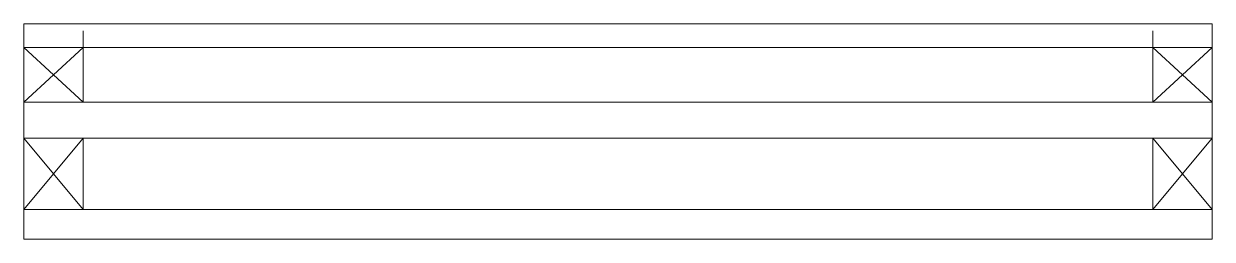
# Model space of a CAD drawing. Header units: metres. Extents: x 0 to 200, y 0 to 36.
import ezdxf

# ---------------------------------------------------------------- set-up
doc = ezdxf.new("R2010")
doc.units = ezdxf.units.M
doc.layers.add('A-DETL-GENF', color=92, linetype='Continuous', lineweight=18)

# ---------------------------------------------------------------- blocks, each defined once
blk = doc.blocks.new('31 dubbel_glas1 - Type 1-3841668-00_0 Basismaterialen')
at = {"layer": 'A-DETL-GENF', "lineweight": 13}
for p, q in [((0, 0), (0, 36.1875)), ((0, 36.1875), (200, 36.1875)), ((200, 36.1875), (200, 0)), ((10, 35), (10, 23)), ((190, 23), (190, 35)), ((0, 32.1875), (200, 32.1875)), ((0, 23), (10, 32.1875)), ((0, 32.1875), (10, 23)), ((190, 32.1875), (200, 23)), ((190, 23), (200, 32.1875)), ((0, 23), (200, 23)), ((0, 17), (200, 17)), ((0, 5), (10, 17)), ((0, 17), (10, 5)), ((10, 17), (10, 5)), ((190, 5), (190, 17)), ((190, 17), (200, 5)), ((190, 5), (200, 17)), ((200, 5), (0, 5)), ((200, 0), (0, 0))]:
    blk.add_line(p, q, dxfattribs=at)

msp = doc.modelspace()

# ---------------------------------------------------------------- block references
msp.add_blockref('31 dubbel_glas1 - Type 1-3841668-00_0 Basismaterialen', (0, 0))

doc.saveas('drawing.dxf')
